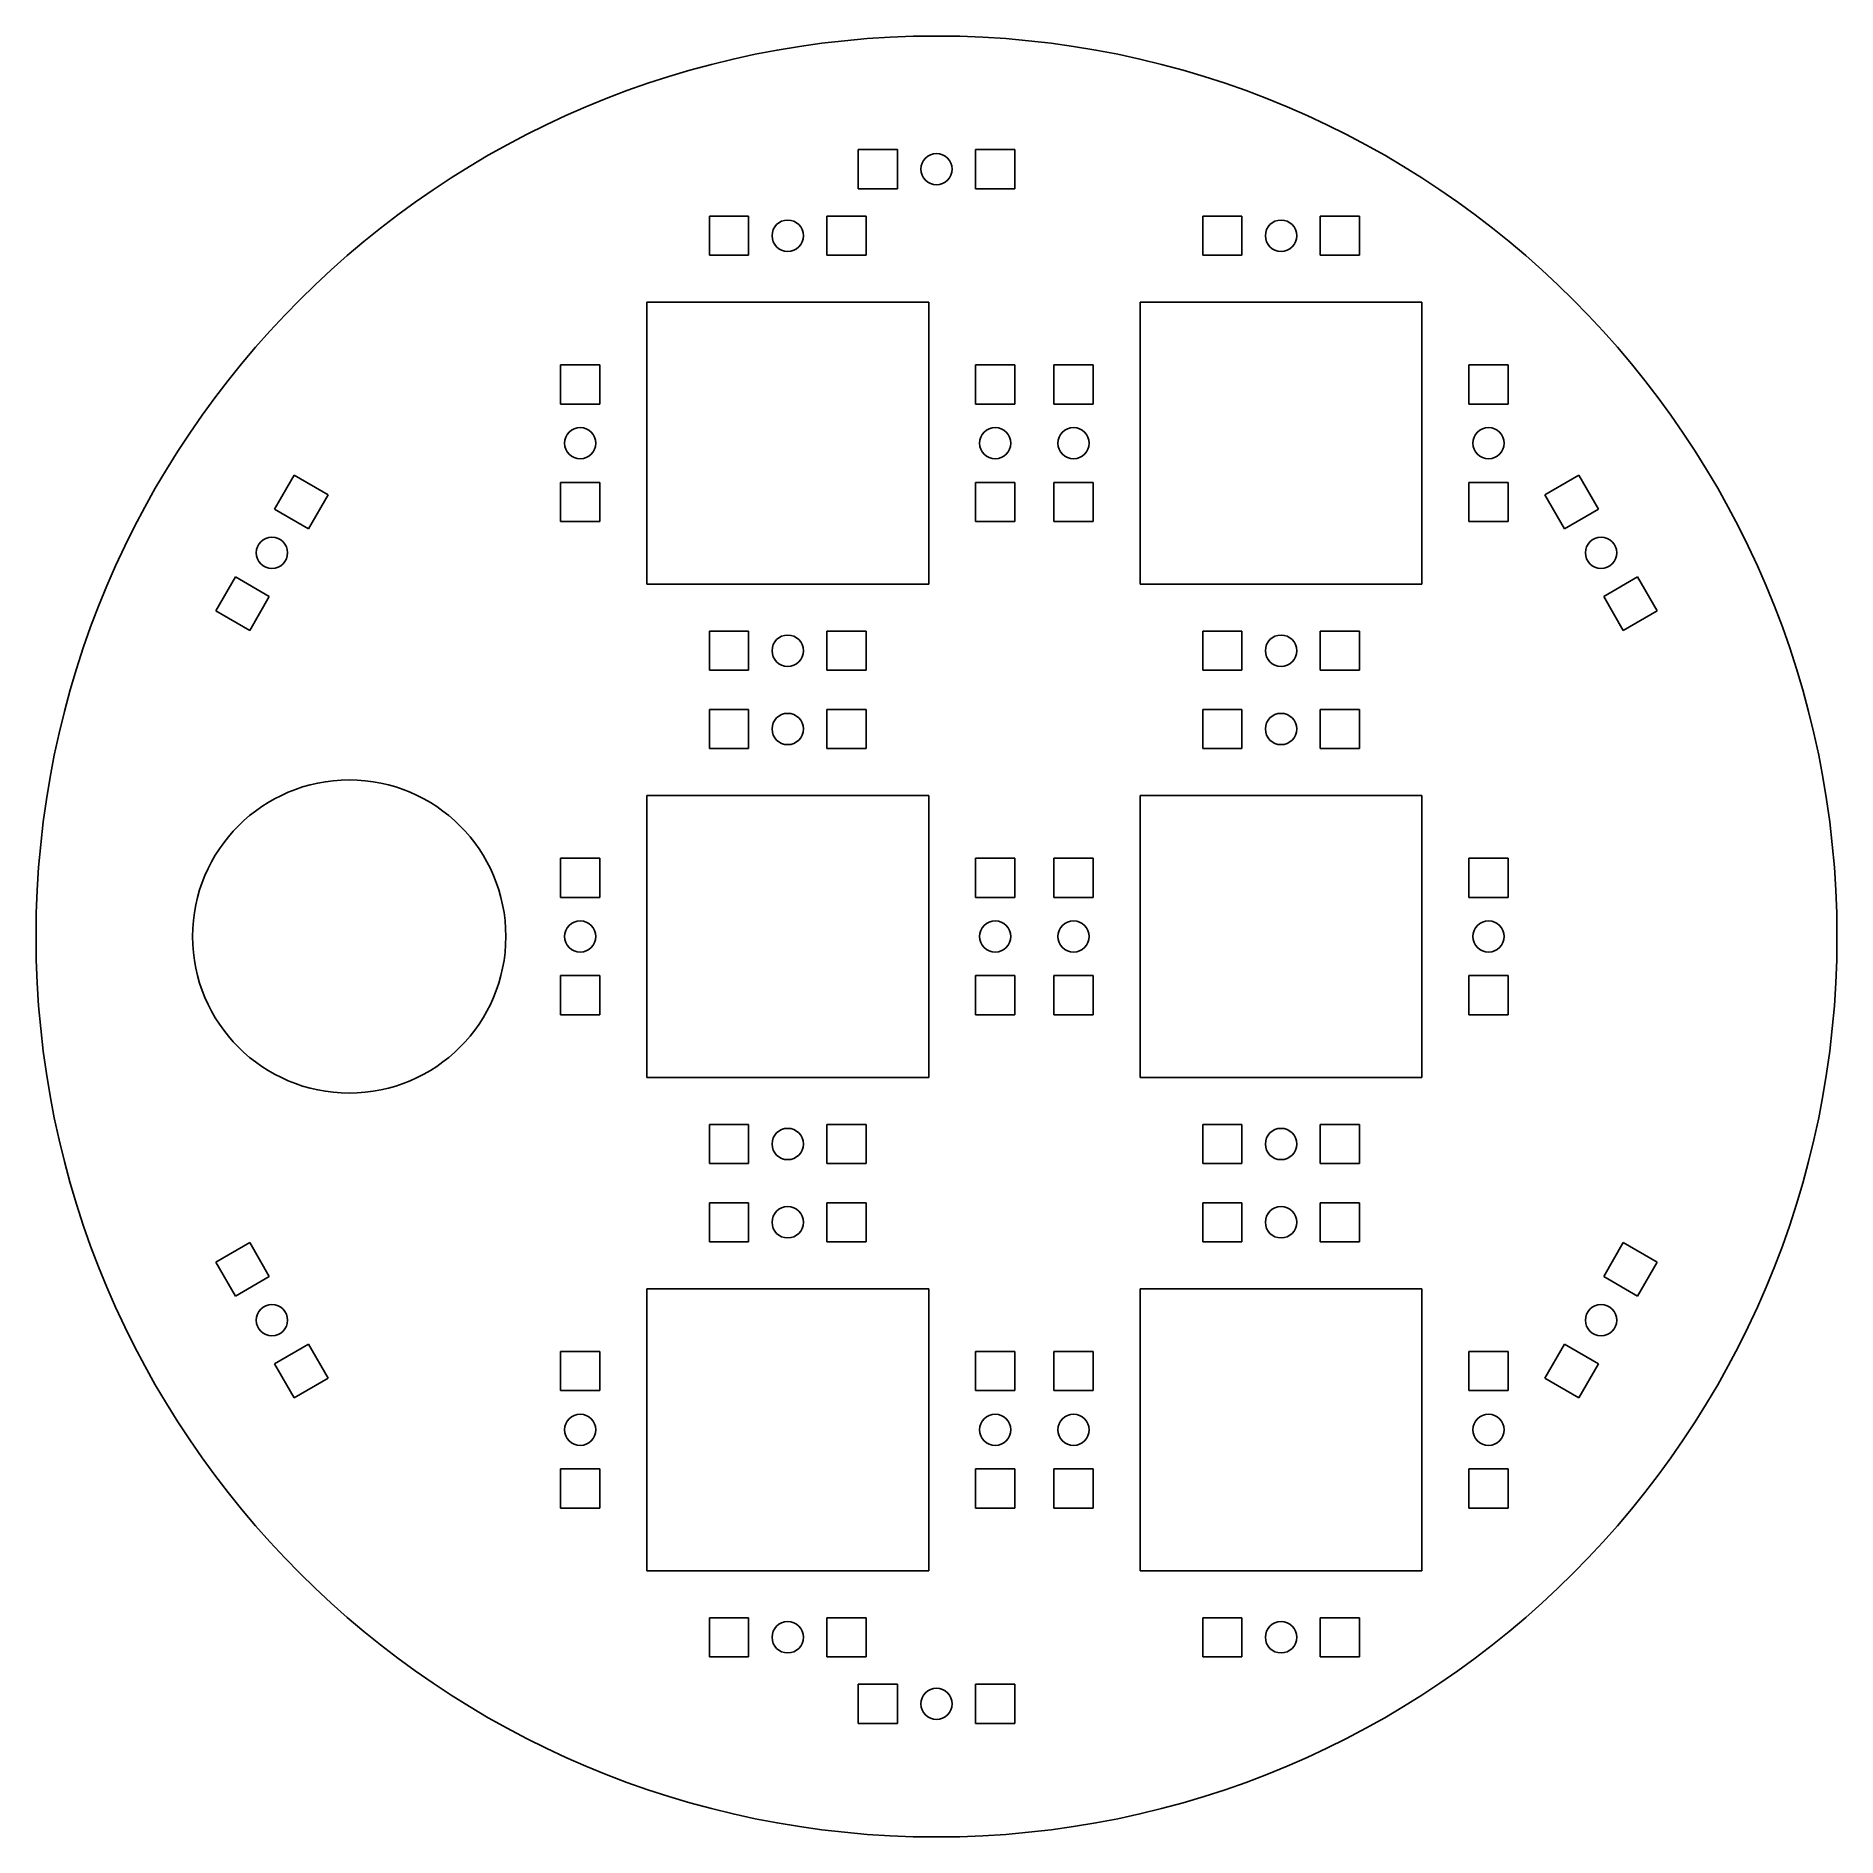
# Model space of a CAD drawing. Header units: millimetres. Extents: x -115 to 115, y -115 to 115.
import ezdxf

# ---------------------------------------------------------------- set-up
doc = ezdxf.new("R2010")
doc.units = ezdxf.units.MM

msp = doc.modelspace()

# ---------------------------------------------------------------- linework, layer by layer
at = {"color": 7, "linetype": 'Continuous', "lineweight": 25}
for p, q in [((-10, 95.5), (-10, 100.5)), ((-5, 100.5), (-10, 100.5)), ((-5, 95.5), (-5, 100.5)), ((5, 95.5), (5, 100.5)), ((5, 100.5), (10, 100.5)), ((10, 95.5), (10, 100.5)), ((-5, 95.5), (-10, 95.5)), ((5, 95.5), (10, 95.5)), ((-29, 87), (-29, 92)), ((-24, 92), (-29, 92)), ((-24, 87), (-24, 92)), ((-14, 87), (-14, 92)), ((-14, 92), (-9, 92)), ((-9, 87), (-9, 92)), ((34, 87), (34, 92)), ((39, 92), (34, 92)), ((39, 87), (39, 92)), ((49, 87), (49, 92)), ((49, 92), (54, 92)), ((54, 87), (54, 92)), ((-24, 87), (-29, 87)), ((-14, 87), (-9, 87)), ((39, 87), (34, 87)), ((49, 87), (54, 87)), ((-37, 45), (-37, 81)), ((-37, 81), (-1, 81)), ((-1, 81), (-1, 45)), ((26, 45), (26, 81)), ((26, 81), (62, 81)), ((62, 81), (62, 45)), ((-48, 68), (-48, 73)), ((-48, 73), (-43, 73)), ((-43, 68), (-43, 73)), ((5, 68), (5, 73)), ((5, 73), (10, 73)), ((10, 68), (10, 73)), ((20, 73), (15, 73)), ((15, 68), (15, 73)), ((20, 68), (20, 73)), ((68, 68), (68, 73)), ((68, 73), (73, 73)), ((73, 68), (73, 73)), ((-48, 68), (-43, 68)), ((5, 68), (10, 68)), ((20, 68), (15, 68)), ((68, 68), (73, 68)), ((-84.54, 54.58), (-82.04, 58.91)), ((-77.71, 56.41), (-82.04, 58.91)), ((-48, 58), (-48, 53)), ((-48, 58), (-43, 58)), ((-43, 58), (-43, 53)), ((5, 58), (5, 53)), ((5, 58), (10, 58)), ((10, 58), (10, 53)), ((15, 58), (15, 53)), ((20, 58), (15, 58)), ((20, 58), (20, 53)), ((68, 58), (68, 53)), ((68, 58), (73, 58)), ((73, 58), (73, 53)), ((77.71, 56.41), (82.04, 58.91)), ((84.54, 54.58), (82.04, 58.91)), ((-80.21, 52.08), (-77.71, 56.41)), ((80.21, 52.08), (77.71, 56.41)), ((-80.21, 52.08), (-84.54, 54.58)), ((-48, 53), (-43, 53)), ((5, 53), (10, 53)), ((20, 53), (15, 53)), ((68, 53), (73, 53)), ((80.21, 52.08), (84.54, 54.58)), ((-89.54, 45.92), (-92.04, 41.59)), ((-85.21, 43.42), (-89.54, 45.92)), ((-1, 45), (-37, 45)), ((62, 45), (26, 45)), ((85.21, 43.42), (89.54, 45.92)), ((89.54, 45.92), (92.04, 41.59)), ((-87.71, 39.09), (-92.04, 41.59)), ((-85.21, 43.42), (-87.71, 39.09)), ((85.21, 43.42), (87.71, 39.09)), ((87.71, 39.09), (92.04, 41.59)), ((-29, 39), (-29, 34)), ((-24, 39), (-29, 39)), ((-24, 39), (-24, 34)), ((-14, 39), (-9, 39)), ((-14, 39), (-14, 34)), ((-9, 39), (-9, 34)), ((34, 39), (34, 34)), ((39, 39), (34, 39)), ((39, 39), (39, 34)), ((49, 39), (54, 39)), ((49, 39), (49, 34)), ((54, 39), (54, 34)), ((-24, 34), (-29, 34)), ((-14, 34), (-9, 34)), ((39, 34), (34, 34)), ((49, 34), (54, 34)), ((-29, 29), (-29, 24)), ((-24, 29), (-29, 29)), ((-24, 29), (-24, 24)), ((-14, 29), (-9, 29)), ((-14, 29), (-14, 24)), ((-9, 29), (-9, 24)), ((34, 29), (34, 24)), ((39, 29), (34, 29)), ((39, 29), (39, 24)), ((49, 29), (54, 29)), ((49, 29), (49, 24)), ((54, 29), (54, 24)), ((-24, 24), (-29, 24)), ((-14, 24), (-9, 24)), ((39, 24), (34, 24)), ((49, 24), (54, 24)), ((-37, -18), (-37, 18)), ((-37, 18), (-1, 18)), ((-1, 18), (-1, -18)), ((26, -18), (26, 18)), ((26, 18), (62, 18)), ((62, 18), (62, -18)), ((-48, 5), (-48, 10)), ((-48, 10), (-43, 10)), ((-43, 5), (-43, 10)), ((5, 5), (5, 10)), ((5, 10), (10, 10)), ((10, 5), (10, 10)), ((20, 10), (15, 10)), ((15, 5), (15, 10)), ((20, 5), (20, 10)), ((68, 5), (68, 10)), ((68, 10), (73, 10)), ((73, 5), (73, 10)), ((-48, 5), (-43, 5)), ((5, 5), (10, 5)), ((20, 5), (15, 5)), ((68, 5), (73, 5)), ((-48, -5), (-48, -10)), ((-48, -5), (-43, -5)), ((-43, -5), (-43, -10)), ((5, -5), (5, -10)), ((5, -5), (10, -5)), ((10, -5), (10, -10)), ((15, -5), (15, -10)), ((20, -5), (15, -5)), ((20, -5), (20, -10)), ((68, -5), (68, -10)), ((68, -5), (73, -5)), ((73, -5), (73, -10)), ((-48, -10), (-43, -10)), ((5, -10), (10, -10)), ((20, -10), (15, -10)), ((68, -10), (73, -10)), ((-1, -18), (-37, -18)), ((62, -18), (26, -18)), ((-29, -29), (-29, -24)), ((-24, -24), (-29, -24)), ((-24, -29), (-24, -24)), ((-14, -29), (-14, -24)), ((-14, -24), (-9, -24)), ((-9, -29), (-9, -24)), ((34, -29), (34, -24)), ((39, -24), (34, -24)), ((39, -29), (39, -24)), ((49, -29), (49, -24)), ((49, -24), (54, -24)), ((54, -29), (54, -24)), ((-24, -29), (-29, -29)), ((-14, -29), (-9, -29)), ((39, -29), (34, -29)), ((49, -29), (54, -29)), ((-29, -39), (-29, -34)), ((-24, -34), (-29, -34)), ((-24, -39), (-24, -34)), ((-14, -39), (-14, -34)), ((-14, -34), (-9, -34)), ((-9, -39), (-9, -34)), ((34, -39), (34, -34)), ((39, -34), (34, -34)), ((39, -39), (39, -34)), ((49, -39), (49, -34)), ((49, -34), (54, -34)), ((54, -39), (54, -34)), ((-87.71, -39.09), (-92.04, -41.59)), ((-85.21, -43.42), (-87.71, -39.09)), ((-24, -39), (-29, -39)), ((-14, -39), (-9, -39)), ((39, -39), (34, -39)), ((49, -39), (54, -39)), ((85.21, -43.42), (87.71, -39.09)), ((87.71, -39.09), (92.04, -41.59)), ((-89.54, -45.92), (-92.04, -41.59)), ((-85.21, -43.42), (-89.54, -45.92)), ((85.21, -43.42), (89.54, -45.92)), ((89.54, -45.92), (92.04, -41.59)), ((-37, -45), (-37, -81)), ((-1, -45), (-37, -45)), ((-1, -81), (-1, -45)), ((26, -45), (26, -81)), ((62, -45), (26, -45)), ((62, -81), (62, -45)), ((-80.21, -52.08), (-84.54, -54.58)), ((-80.21, -52.08), (-77.71, -56.41)), ((80.21, -52.08), (77.71, -56.41)), ((80.21, -52.08), (84.54, -54.58)), ((-84.54, -54.58), (-82.04, -58.91)), ((-48, -58), (-48, -53)), ((-48, -53), (-43, -53)), ((-43, -58), (-43, -53)), ((5, -58), (5, -53)), ((5, -53), (10, -53)), ((10, -58), (10, -53)), ((20, -53), (15, -53)), ((15, -58), (15, -53)), ((20, -58), (20, -53)), ((68, -58), (68, -53)), ((68, -53), (73, -53)), ((73, -58), (73, -53)), ((84.54, -54.58), (82.04, -58.91)), ((-77.71, -56.41), (-82.04, -58.91)), ((77.71, -56.41), (82.04, -58.91)), ((-48, -58), (-43, -58)), ((5, -58), (10, -58)), ((20, -58), (15, -58)), ((68, -58), (73, -58)), ((-48, -68), (-48, -73)), ((-48, -68), (-43, -68)), ((-43, -68), (-43, -73)), ((5, -68), (5, -73)), ((5, -68), (10, -68)), ((10, -68), (10, -73)), ((15, -68), (15, -73)), ((20, -68), (15, -68)), ((20, -68), (20, -73)), ((68, -68), (68, -73)), ((68, -68), (73, -68)), ((73, -68), (73, -73)), ((-48, -73), (-43, -73)), ((5, -73), (10, -73)), ((20, -73), (15, -73)), ((68, -73), (73, -73)), ((-37, -81), (-1, -81)), ((26, -81), (62, -81)), ((-29, -87), (-29, -92)), ((-24, -87), (-29, -87)), ((-24, -87), (-24, -92)), ((-14, -87), (-9, -87)), ((-14, -87), (-14, -92)), ((-9, -87), (-9, -92)), ((34, -87), (34, -92)), ((39, -87), (34, -87)), ((39, -87), (39, -92)), ((49, -87), (54, -87)), ((49, -87), (49, -92)), ((54, -87), (54, -92)), ((-24, -92), (-29, -92)), ((-14, -92), (-9, -92)), ((39, -92), (34, -92)), ((49, -92), (54, -92)), ((-10, -95.5), (-10, -100.5)), ((-5, -95.5), (-10, -95.5)), ((-5, -95.5), (-5, -100.5)), ((5, -95.5), (10, -95.5)), ((5, -95.5), (5, -100.5)), ((10, -95.5), (10, -100.5)), ((-5, -100.5), (-10, -100.5)), ((5, -100.5), (10, -100.5))]:
    msp.add_line(p, q, dxfattribs=at)
for centre, radius in [((0, 0), 115), ((0, 98), 2), ((-19, 89.5), 2), ((44, 89.5), 2), ((-45.5, 63), 2), ((7.5, 63), 2), ((17.5, 63), 2), ((70.5, 63), 2), ((-84.87, 49), 2), ((84.87, 49), 2), ((-19, 36.5), 2), ((44, 36.5), 2), ((-19, 26.5), 2), ((44, 26.5), 2), ((-75, 0), 20), ((-45.5, 0), 2), ((7.5, 0), 2), ((17.5, 0), 2), ((70.5, 0), 2), ((-19, -26.5), 2), ((44, -26.5), 2), ((-19, -36.5), 2), ((44, -36.5), 2), ((-84.87, -49), 2), ((84.87, -49), 2), ((-45.5, -63), 2), ((7.5, -63), 2), ((17.5, -63), 2), ((70.5, -63), 2), ((-19, -89.5), 2), ((44, -89.5), 2), ((0, -98), 2)]:
    msp.add_circle(centre, radius, dxfattribs=at)

doc.saveas('drawing.dxf')
